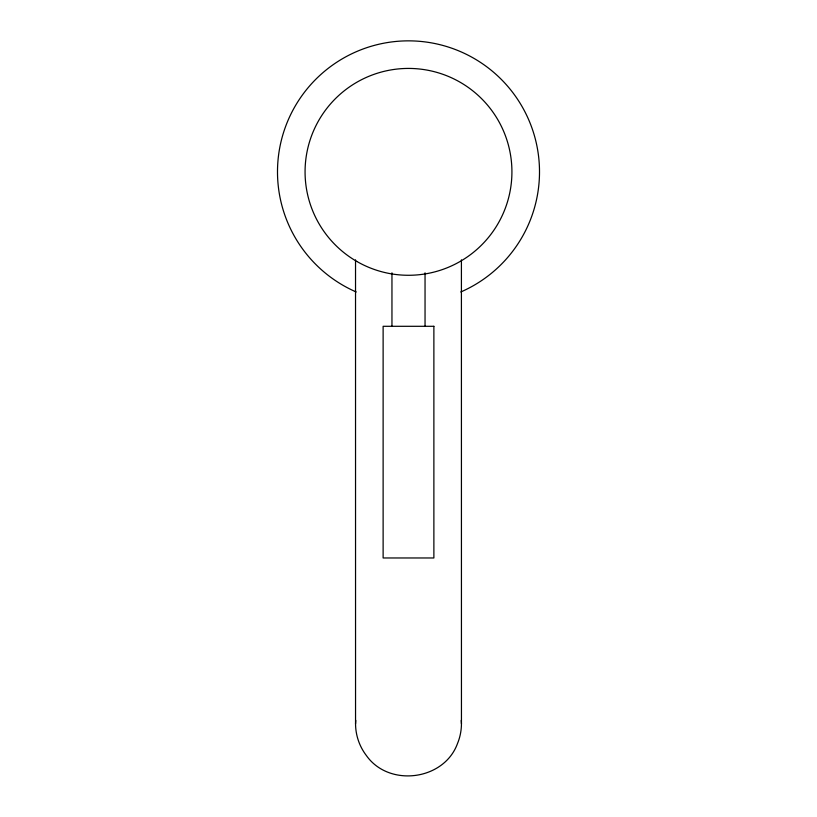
<?xml version="1.0" encoding="UTF-8"?>
<svg xmlns="http://www.w3.org/2000/svg" width="817" height="817" viewBox="0 0 817 817"><rect width="100%" height="100%" fill="white"/><g stroke="black" fill="none" stroke-linecap="round" stroke-linejoin="round"><path stroke-width="1.23" d="M355.528 259.847L355.548 723.821A52.952 52.788 -1.6 0 0 366.404 755.572C388.923 787.537 443.968 780.501 457.449 743.664A52.952 52.788 1.6 0 0 461.452 723.821L461.411 259.857M355.548 723.821L355.773 720.41M461.227 720.41L461.452 723.821M425.044 272.837L425.044 326.3M391.956 272.837L391.956 326.3M356.212 291.975A131.006 131.006 0 0 1 305.047 91.484A131.006 131.006 0 0 1 511.953 91.484A131.006 131.006 0 0 1 460.788 291.975M433.878 326.3L383.122 326.3L383.122 557.97L433.878 557.97L433.878 326.3M356.784 261.42A103.422 103.422 0 0 0 511.922 171.856A103.422 103.422 0 0 0 356.784 82.282A103.422 103.422 0 0 0 356.784 261.42"/></g></svg>
